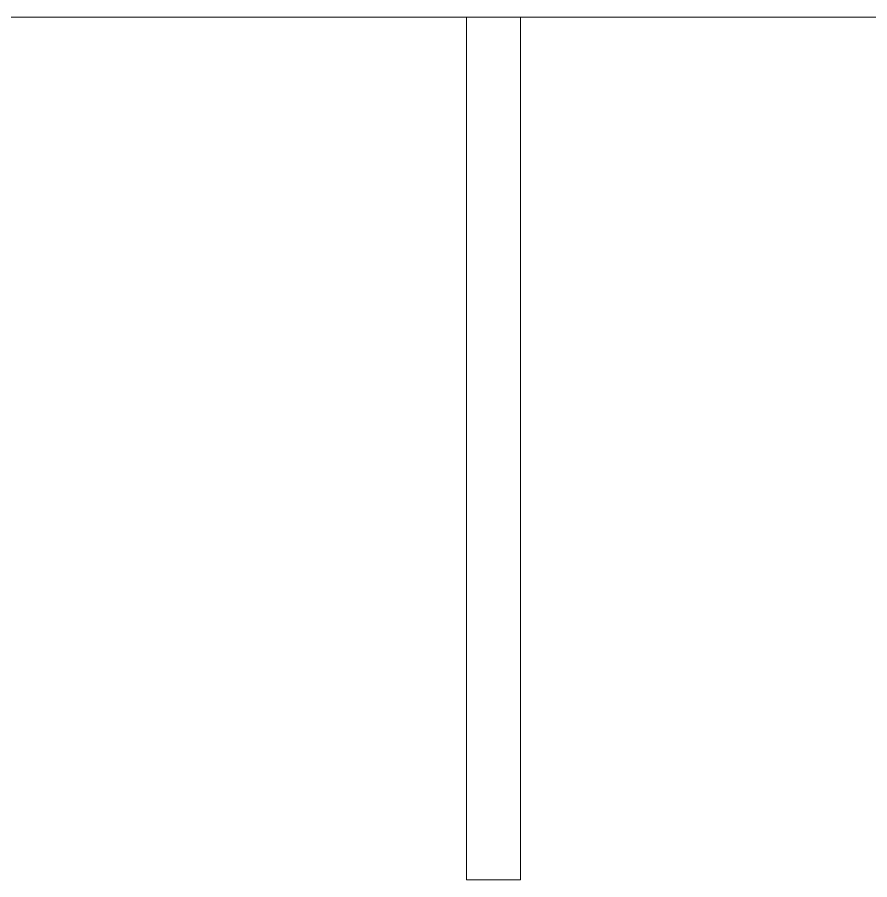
# Model space of a CAD drawing. Header units: millimetres. Extents: x -4000 to 187956, y -58990 to 162485.
# Drawn here: x 1911.6 to 2306.6, y 24300.1 to 24699.7 of the extents above; entities that cross this region are included whole.
import ezdxf

# ---------------------------------------------------------------- set-up
doc = ezdxf.new("R2010")
doc.units = ezdxf.units.MM
doc.layers.add('A-WALL', color=113, linetype='Continuous', lineweight=13)

# ---------------------------------------------------------------- blocks, each defined once
blk = doc.blocks.new('CMF2_NHAXUONG_A_rvt-1-FFS - TANG 1')
at = {"layer": 'A-WALL', "color": 50, "lineweight": 15}
for p, q in [((2119.79, 24699.75), (1324.79, 24699.75)), ((2119.79, 24300.12), (2119.79, 24699.75)), ((2940, 24699.75), (2144.79, 24699.75)), ((2144.79, 24699.75), (2144.79, 24300.12)), ((2144.79, 24300.12), (2119.79, 24300.12))]:
    blk.add_line(p, q, dxfattribs=at)
at = {"layer": 'A-WALL', "color": 35, "lineweight": 15}
for p, q in [((1744.05, 24699.75), (2119.79, 24699.75)), ((2119.79, 24699.75), (2119.79, 24300.12)), ((2144.79, 24699.75), (2514.08, 24699.75)), ((2144.79, 24300.12), (2144.79, 24699.75)), ((2144.79, 24300.12), (2119.79, 24300.12))]:
    blk.add_line(p, q, dxfattribs=at)
at = {"layer": 'A-WALL', "color": 53, "lineweight": 15}
blk.add_line((2119.79, 24699.75), (2144.79, 24699.75), dxfattribs=at)
blk.add_line((2119.79, 24699.75), (2144.79, 24699.75), dxfattribs=at)

msp = doc.modelspace()

# ---------------------------------------------------------------- block references
at = {"lineweight": 5}
msp.add_blockref('CMF2_NHAXUONG_A_rvt-1-FFS - TANG 1', (0, 0), dxfattribs=at)

doc.saveas('drawing.dxf')
